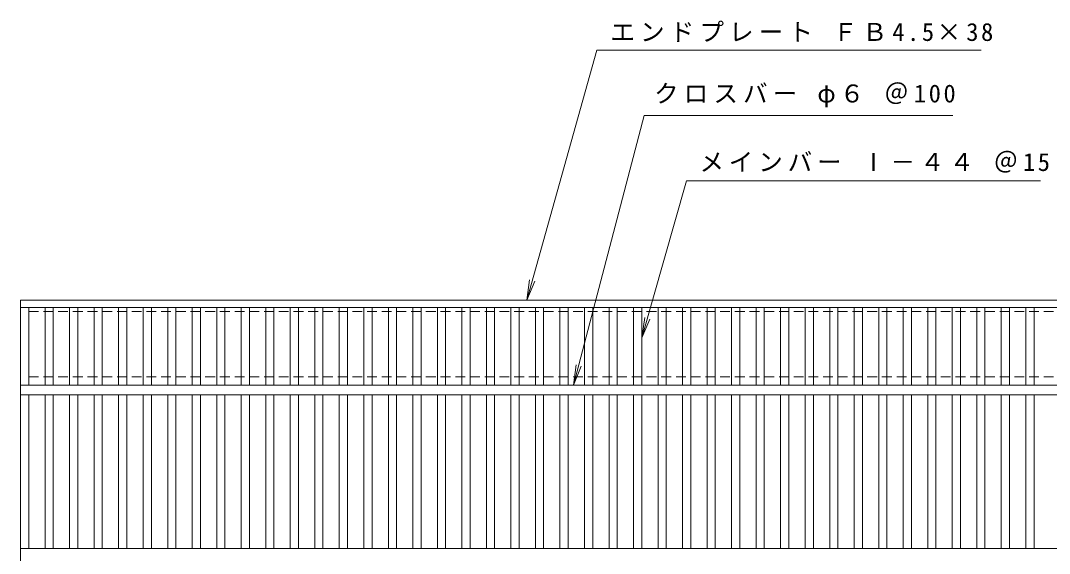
# Model space of a CAD drawing. Units: millimetres at full size, sheet at 1:5; details may follow other scales. Extents: x -905 to 843, y -899 to 641.
# Drawn here: x -851 to -221, y 315 to 641 of the extents above; entities that cross this region are included whole.
import ezdxf

# ---------------------------------------------------------------- set-up
doc = ezdxf.new("R2010")
doc.units = ezdxf.units.MM
doc.header["$LTSCALE"] = 5
doc.linetypes.add('DASHED1', pattern=[1.8, 1.2, -0.6])
for name, color, linetype, lineweight in [('A-1_ピット', 2, 'Continuous', 9), ('A-2_蓋', 3, 'Continuous', 9), ('A-5_仕様文', 7, 'Continuous', 9)]:
    doc.layers.add(name, color=color, linetype=linetype, lineweight=lineweight)
doc.styles.add('ＭＳ ゴシック', font='')
doc.styles.get('ＭＳ ゴシック').set_extended_font_data('MS Gothic')

msp = doc.modelspace()

# ---------------------------------------------------------------- linework, layer by layer
at = {"layer": 'A-1_ピット', "linetype": 'DASHED1'}
for p, q in [((-845.703, 462.662), (139.297, 462.662)), ((-845.703, 422.662), (-845.703, 462.662)), ((-845.703, 422.662), (139.297, 422.662))]:
    msp.add_line(p, q, dxfattribs=at)
at = {"layer": 'A-2_蓋'}
for p, q in [((-850.703, -40.338), (-850.703, 469.662)), ((-850.703, 469.662), (144.297, 469.662)), ((-850.703, 465.162), (144.297, 465.162)), ((-845.702, 417.662), (-845.702, 465.162)), ((-835.702, 417.662), (-835.702, 465.162)), ((-830.702, 417.662), (-830.702, 465.162)), ((-820.702, 417.662), (-820.702, 465.162)), ((-815.702, 417.662), (-815.702, 465.162)), ((-805.702, 417.662), (-805.702, 465.162)), ((-800.702, 417.662), (-800.702, 465.162)), ((-790.702, 417.662), (-790.702, 465.162)), ((-785.702, 417.662), (-785.702, 465.162)), ((-775.702, 417.662), (-775.702, 465.162)), ((-770.702, 417.662), (-770.702, 465.162)), ((-760.702, 417.662), (-760.702, 465.162)), ((-755.702, 417.662), (-755.702, 465.162)), ((-745.702, 417.662), (-745.702, 465.162)), ((-740.702, 417.662), (-740.702, 465.162)), ((-730.702, 417.662), (-730.702, 465.162)), ((-725.702, 417.662), (-725.702, 465.162)), ((-715.702, 417.662), (-715.702, 465.162)), ((-710.702, 417.662), (-710.702, 465.162)), ((-700.702, 417.662), (-700.702, 465.162)), ((-695.702, 417.662), (-695.702, 465.162)), ((-685.702, 417.662), (-685.702, 465.162)), ((-680.702, 417.662), (-680.702, 465.162)), ((-670.702, 417.662), (-670.702, 465.162)), ((-665.702, 417.662), (-665.702, 465.162)), ((-655.702, 417.662), (-655.702, 465.162)), ((-650.702, 417.662), (-650.702, 465.162)), ((-640.702, 417.662), (-640.702, 465.162)), ((-635.702, 417.662), (-635.702, 465.162)), ((-625.702, 417.662), (-625.702, 465.162)), ((-620.702, 417.662), (-620.702, 465.162)), ((-610.702, 417.662), (-610.702, 465.162)), ((-605.702, 417.662), (-605.702, 465.162)), ((-595.702, 417.662), (-595.702, 465.162)), ((-590.702, 417.662), (-590.702, 465.162)), ((-580.702, 417.662), (-580.702, 465.162)), ((-575.702, 417.662), (-575.702, 465.162)), ((-565.702, 417.662), (-565.702, 465.162)), ((-560.702, 417.662), (-560.702, 465.162)), ((-550.702, 417.662), (-550.702, 465.162)), ((-545.702, 417.662), (-545.702, 465.162)), ((-535.702, 417.662), (-535.702, 465.162)), ((-530.702, 417.662), (-530.702, 465.162)), ((-520.702, 417.662), (-520.702, 465.162)), ((-515.702, 417.662), (-515.702, 465.162)), ((-505.702, 417.662), (-505.702, 465.162)), ((-500.702, 417.662), (-500.702, 465.162)), ((-490.702, 417.662), (-490.702, 465.162)), ((-485.702, 417.662), (-485.702, 465.162)), ((-475.702, 417.662), (-475.702, 465.162)), ((-470.702, 417.662), (-470.702, 465.162)), ((-460.702, 417.662), (-460.702, 465.162)), ((-455.702, 417.662), (-455.702, 465.162)), ((-445.702, 417.662), (-445.702, 465.162)), ((-440.702, 417.662), (-440.702, 465.162)), ((-430.702, 417.662), (-430.702, 465.162)), ((-425.702, 417.662), (-425.702, 465.162)), ((-415.702, 417.662), (-415.702, 465.162)), ((-410.702, 417.662), (-410.702, 465.162)), ((-400.702, 417.662), (-400.702, 465.162)), ((-395.702, 417.662), (-395.702, 465.162)), ((-385.702, 417.662), (-385.702, 465.162)), ((-380.702, 417.662), (-380.702, 465.162)), ((-370.702, 417.662), (-370.702, 465.162)), ((-365.703, 417.662), (-365.703, 465.162)), ((-355.702, 417.662), (-355.702, 465.162)), ((-350.703, 417.662), (-350.703, 465.162)), ((-340.702, 417.662), (-340.702, 465.162)), ((-335.703, 417.662), (-335.703, 465.162)), ((-325.702, 417.662), (-325.702, 465.162)), ((-320.703, 417.662), (-320.703, 465.162)), ((-310.702, 417.662), (-310.702, 465.162)), ((-305.703, 417.662), (-305.703, 465.162)), ((-295.702, 417.662), (-295.702, 465.162)), ((-290.703, 417.662), (-290.703, 465.162)), ((-280.702, 417.662), (-280.702, 465.162)), ((-275.703, 417.662), (-275.703, 465.162)), ((-265.702, 417.662), (-265.702, 465.162)), ((-260.703, 417.662), (-260.703, 465.162)), ((-250.702, 417.662), (-250.702, 465.162)), ((-245.703, 417.662), (-245.703, 465.162)), ((-235.702, 417.662), (-235.702, 465.162)), ((-230.703, 417.662), (-230.703, 465.162)), ((144.297, 417.662), (-850.703, 417.662)), ((144.297, 411.662), (-850.703, 411.662)), ((-845.702, 317.662), (-845.702, 411.662)), ((-835.702, 317.662), (-835.702, 411.662)), ((-830.702, 317.662), (-830.702, 411.662)), ((-820.702, 317.662), (-820.702, 411.662)), ((-815.702, 317.662), (-815.702, 411.662)), ((-805.702, 317.662), (-805.702, 411.662)), ((-800.702, 317.662), (-800.702, 411.662)), ((-790.702, 317.662), (-790.702, 411.662)), ((-785.702, 317.662), (-785.702, 411.662)), ((-775.702, 317.662), (-775.702, 411.662)), ((-770.702, 317.662), (-770.702, 411.662)), ((-760.702, 317.662), (-760.702, 411.662)), ((-755.702, 317.662), (-755.702, 411.662)), ((-745.702, 317.662), (-745.702, 411.662)), ((-740.702, 317.662), (-740.702, 411.662)), ((-730.702, 317.662), (-730.702, 411.662)), ((-725.702, 317.662), (-725.702, 411.662)), ((-715.702, 317.662), (-715.702, 411.662)), ((-710.702, 317.662), (-710.702, 411.662)), ((-700.702, 317.662), (-700.702, 411.662)), ((-695.702, 317.662), (-695.702, 411.662)), ((-685.702, 317.662), (-685.702, 411.662)), ((-680.702, 317.662), (-680.702, 411.662)), ((-670.702, 317.662), (-670.702, 411.662)), ((-665.702, 317.662), (-665.702, 411.662)), ((-655.702, 317.662), (-655.702, 411.662)), ((-650.702, 317.662), (-650.702, 411.662)), ((-640.702, 317.662), (-640.702, 411.662)), ((-635.702, 317.662), (-635.702, 411.662)), ((-625.702, 317.662), (-625.702, 411.662)), ((-620.702, 317.662), (-620.702, 411.662)), ((-610.702, 317.662), (-610.702, 411.662)), ((-605.702, 317.662), (-605.702, 411.662)), ((-595.702, 317.662), (-595.702, 411.662)), ((-590.702, 317.662), (-590.702, 411.662)), ((-580.702, 317.662), (-580.702, 411.662)), ((-575.702, 317.662), (-575.702, 411.662)), ((-565.702, 317.662), (-565.702, 411.662)), ((-560.702, 317.662), (-560.702, 411.662)), ((-550.702, 317.662), (-550.702, 411.662)), ((-545.702, 317.662), (-545.702, 411.662)), ((-535.702, 317.662), (-535.702, 411.662)), ((-530.702, 317.662), (-530.702, 411.662)), ((-520.702, 317.662), (-520.702, 411.662)), ((-515.702, 317.662), (-515.702, 411.662)), ((-505.702, 317.662), (-505.702, 411.662)), ((-500.702, 317.662), (-500.702, 411.662)), ((-490.702, 317.662), (-490.702, 411.662)), ((-485.702, 317.662), (-485.702, 411.662)), ((-475.702, 317.662), (-475.702, 411.662)), ((-470.702, 317.662), (-470.702, 411.662)), ((-460.702, 317.662), (-460.702, 411.662)), ((-455.702, 317.662), (-455.702, 411.662)), ((-445.702, 317.662), (-445.702, 411.662)), ((-440.702, 317.662), (-440.702, 411.662)), ((-430.702, 317.662), (-430.702, 411.662)), ((-425.702, 317.662), (-425.702, 411.662)), ((-415.702, 317.662), (-415.702, 411.662)), ((-410.702, 317.662), (-410.702, 411.662)), ((-400.702, 317.662), (-400.702, 411.662)), ((-395.702, 317.662), (-395.702, 411.662)), ((-385.702, 317.662), (-385.702, 411.662)), ((-380.702, 317.662), (-380.702, 411.662)), ((-370.702, 317.662), (-370.702, 411.662)), ((-365.703, 317.662), (-365.703, 411.662)), ((-355.702, 317.662), (-355.702, 411.662)), ((-350.703, 317.662), (-350.703, 411.662)), ((-340.702, 317.662), (-340.702, 411.662)), ((-335.703, 317.662), (-335.703, 411.662)), ((-325.702, 317.662), (-325.702, 411.662)), ((-320.703, 317.662), (-320.703, 411.662)), ((-310.702, 317.662), (-310.702, 411.662)), ((-305.703, 317.662), (-305.703, 411.662)), ((-295.702, 317.662), (-295.702, 411.662)), ((-290.703, 317.662), (-290.703, 411.662)), ((-280.702, 317.662), (-280.702, 411.662)), ((-275.703, 317.662), (-275.703, 411.662)), ((-265.702, 317.662), (-265.702, 411.662)), ((-260.703, 317.662), (-260.703, 411.662)), ((-250.702, 317.662), (-250.702, 411.662)), ((-245.703, 317.662), (-245.703, 411.662)), ((-235.702, 317.662), (-235.702, 411.662)), ((-230.703, 317.662), (-230.703, 411.662)), ((144.297, 317.662), (-850.703, 317.662))]:
    msp.add_line(p, q, dxfattribs=at)
at = {"layer": 'A-5_仕様文'}
for p, q in [((-512.353, 417.662), (-469.264, 582.69)), ((-469.264, 582.69), (-280.407, 582.69)), ((-470.702, 446.662), (-443.289, 542.69)), ((-443.289, 542.69), (-226.655, 542.69)), ((-540.93, 469.662), (-539.299, 482.055)), ((-540.93, 469.662), (-536.147, 481.211)), ((-470.702, 446.662), (-468.869, 459.027)), ((-470.702, 446.662), (-465.732, 458.131)), ((-512.353, 417.662), (-510.8, 430.065)), ((-512.353, 417.662), (-507.643, 429.241))]:
    msp.add_line(p, q, dxfattribs=at)
msp.add_lwpolyline([(-540.93, 469.662), (-498.244, 622.69), (-263.095, 622.69)], dxfattribs=at)

# ---------------------------------------------------------------- texts
at = {"layer": 'A-5_仕様文', "char_height": 11, "attachment_point": 7, "style": 'ＭＳ ゴシック'}
for s, insert in [('\\T1.21;エンドプレート\\~ＦＢ4.5×38', (-489.86, 627.69)), ('\\T1.21;クロスバー\\~φ６\\~＠100', (-463.151, 587.69)), ('\\T1.2;メインバー\\~Ⅰ－４４\\~＠15', (-435.405, 547.69))]:
    msp.add_mtext(s, dxfattribs=dict(at, insert=insert))

doc.saveas('drawing.dxf')
